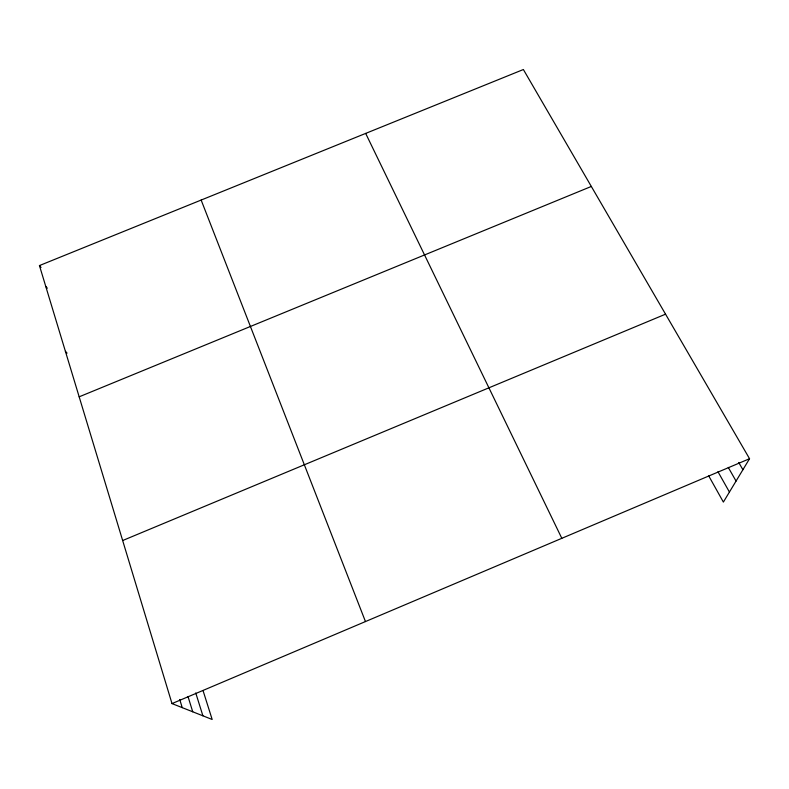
<?xml version="1.0" encoding="UTF-8"?>
<svg xmlns="http://www.w3.org/2000/svg" width="789" height="789" viewBox="0 0 789 789"><rect width="100%" height="100%" fill="white"/><g stroke="black" fill="none" stroke-linecap="round" stroke-linejoin="round"><path stroke-width="1.18" d="M203.02 690.513L212.172 719.479L172.002 703.591L39.45 265.568L523.373 69.521L749.55 458.715L723.375 502.08L708.729 475.905M172.002 703.591L749.55 458.715M122.66 540.534L665.551 314.17M79.166 396.818L591.326 186.451M65.398 351.322L67.055 353.107M45.752 286.387L47.32 288.222M39.45 265.568L41.028 267.461M738.741 462.502L742.903 469.731M728.277 467.413L736.058 481.073M717.96 471.723L729.43 492.05M365.672 133.41L561.817 538.315M201.146 200.061L365.465 621.564M195.751 692.959L202.901 715.81M187.999 696.49L192.743 711.796M179.744 699.508L182.229 707.634"/></g></svg>
